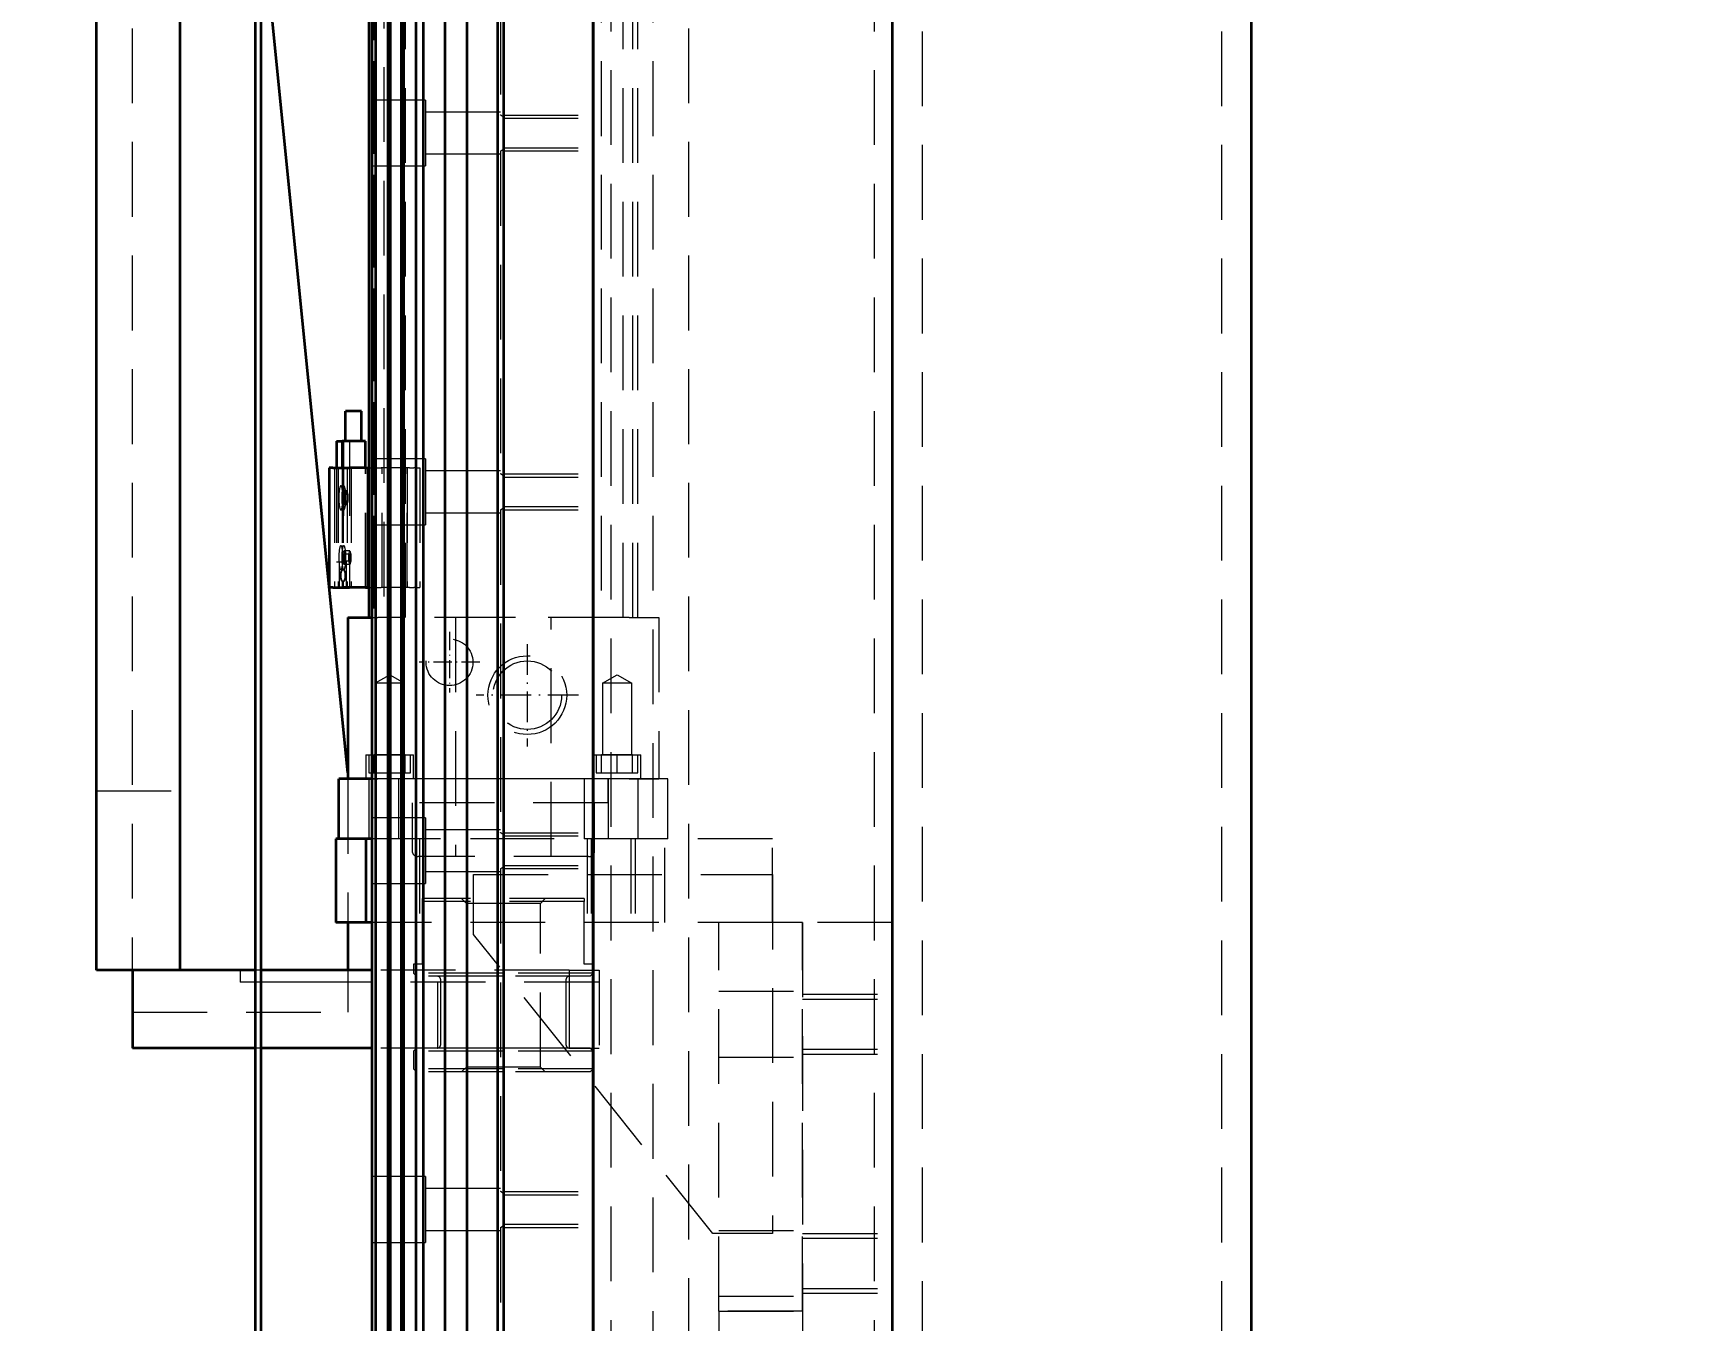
# Model space of a CAD drawing. Header units: millimetres. Extents: x -10155 to 20189, y -25550 to -22580.
# Drawn here: x -8042.1 to -7767.4, y -23663.5 to -23448.3 of the extents above; entities that cross this region are included whole.
import ezdxf

# ---------------------------------------------------------------- set-up
doc = ezdxf.new("R2010")
doc.units = ezdxf.units.MM
for name, pattern in [('CENTER-HOKUTO', [23, 20, -1, 1, -1]), ('DASHDOT', [18.5, 12, -3, 0.5, -3]), ('HIDDEN-HOKUTO', [3.8, 2.5, -1.3])]:
    doc.linetypes.add(name, pattern=pattern)
doc.layers.add('AM_7', color=2, linetype='CENTER-HOKUTO', lineweight=30)
doc.layers.add('AM_HID', color=1, linetype='HIDDEN-HOKUTO', lineweight=25)
doc.layers.add('word_dim', color=253, linetype='Continuous')
doc.styles.get("Standard").update_dxf_attribs({"font": 'romans.shx', "bigfont": 'bigfont.shx'})
doc.dimstyles.new('RS-1-5', dxfattribs={"dimscale": 5, "dimtxt": 3.5, "dimasz": 3, "dimexe": 1, "dimexo": 0, "dimgap": 1, "dimtad": 3, "dimdsep": 46, "dimtxsty": 'Standard', "dimblk1": 'OPEN', "dimblk2": 'OPEN', "dimsah": 1, "dimcen": 0, "dimclrd": 256, "dimclre": 256, "dimclrt": 3, "dimadec": 0, "dimazin": 0, "dimtfac": 1, "dimtmove": 0, "dimatfit": 3, "dimldrblk": 'OPEN', "dimfxl": 0, "dimtolj": 1, "dimtzin": 0, "dimarcsym": 0})

# ---------------------------------------------------------------- blocks, each defined once
blk = doc.blocks.new('_Open')
at = {"color": 0, "lineweight": -2}
for p, q in [((-1, 0.167), (0, 0)), ((-1, -0.167), (0, 0)), ((0, 0), (-1, 0))]:
    blk.add_line(p, q, dxfattribs=at)
blk = doc.blocks.new('*D756')
at = {"layer": 'DEFPOINTS', "color": 0, "ltscale": 2}
for p in [(-8113.45, -22930), (-8466.55, -23986), (-7767.44, -23986)]:
    blk.add_point(p, dxfattribs=at)
at = {"layer": 'word_dim', "lineweight": -2, "ltscale": 2}
for p, q in [((-8113.45, -22930), (-8471.55, -22930)), ((-8466.55, -22945), (-8466.55, -23971)), ((-7767.44, -23986), (-8471.55, -23986))]:
    blk.add_line(p, q, dxfattribs=at)
at = {"layer": 'word_dim', "lineweight": -2, "ltscale": 2, "xscale": 15, "yscale": 15, "zscale": 15}
for p, rotation in [((-8466.55, -22930), 90), ((-8466.55, -23986), 270)]:
    blk.add_blockref('_Open', p, dxfattribs=dict(at, rotation=rotation))
at = {"layer": 'word_dim', "color": 3, "ltscale": 2, "insert": (-8480.3, -23458), "char_height": 17.5, "attachment_point": 5, "rotation": 90}
blk.add_mtext('\\A1;1056', dxfattribs=at)

msp = doc.modelspace()

# ---------------------------------------------------------------- linework, layer by layer
at = {"color": 7, "lineweight": 35}
for p, q in [((-7898.444, -23025.004), (-7898.444, -23850.004)), ((-7838.444, -23025.004), (-7838.444, -23850.004)), ((-7964.438, -23285.004), (-7964.438, -23737.004)), ((-7963.438, -23285.004), (-7963.438, -23737.004)), ((-7948.438, -23737.004), (-7948.438, -23285.004)), ((-7948.438, -23285.004), (-7948.438, -23737.004)), ((-7969.538, -23335.263), (-7969.538, -23737.079)), ((-8031.441, -23605.004), (-8031.441, -23346.504)), ((-7985.941, -23353.854), (-7985.941, -23546.004)), ((-7985.438, -23353.854), (-7985.438, -23729.004)), ((-7984.812, -23353.854), (-7984.812, -23729.004)), ((-7982.769, -23353.854), (-7982.769, -23729.004)), ((-7982.348, -23353.854), (-7982.348, -23729.004)), ((-7980.517, -23353.854), (-7980.517, -23729.004)), ((-7980.109, -23353.854), (-7980.109, -23729.004)), ((-7978.051, -23353.854), (-7978.051, -23729.004)), ((-7976.817, -23353.854), (-7976.817, -23729.004)), ((-7973.238, -23353.854), (-7973.238, -23732.851)), ((-8017.441, -23605.004), (-8017.441, -23355.503)), ((-8004.944, -23355.504), (-8004.944, -23849.004)), ((-8003.944, -23849.004), (-8003.944, -23355.504)), ((-7989.441, -23572.004), (-8003.944, -23426.98)), ((-7992.537, -23521.004), (-7992.537, -23541.004)), ((-7989.441, -23546.004), (-7989.441, -23573.004)), ((-8004.944, -23605.004), (-8025.441, -23605.004)), ((-8004.944, -23618.004), (-8025.441, -23618.004))]:
    msp.add_line(p, q, dxfattribs=at)
at = {"color": 7, "lineweight": 35, "ltscale": 0.019489}
msp.add_line((-7989.043, -23511.504), (-7989.823, -23511.504), dxfattribs=at)
at = {"color": 7, "lineweight": 35, "ltscale": 0.125}
for p, q in [((-7989.823, -23516.504), (-7989.823, -23511.504)), ((-7987.123, -23516.504), (-7987.123, -23511.504)), ((-7986.441, -23583.004), (-7991.441, -23583.004)), ((-7986.441, -23597.004), (-7991.441, -23597.004))]:
    msp.add_line(p, q, dxfattribs=at)
at = {"color": 7, "lineweight": 35, "ltscale": 0.044849}
msp.add_line((-7987.249, -23511.504), (-7989.043, -23511.504), dxfattribs=at)
at = {"color": 7, "lineweight": 35, "ltscale": 0.003168}
msp.add_line((-7987.123, -23511.504), (-7987.249, -23511.504), dxfattribs=at)
at = {"color": 7, "lineweight": 35, "ltscale": 0.02428}
msp.add_line((-7991.33, -23516.504), (-7990.359, -23516.504), dxfattribs=at)
at = {"color": 7, "lineweight": 35, "ltscale": 0.1125}
for p, q in [((-7991.33, -23516.504), (-7991.33, -23521.004)), ((-7990.359, -23516.504), (-7990.359, -23521.004)), ((-7986.473, -23521.004), (-7986.473, -23516.504))]:
    msp.add_line(p, q, dxfattribs=at)
at = {"color": 7, "lineweight": 35, "ltscale": 0.026025}
for p, q in [((-7989.318, -23516.504), (-7990.359, -23516.504)), ((-7989.318, -23541.004), (-7990.359, -23541.004))]:
    msp.add_line(p, q, dxfattribs=at)
at = {"color": 7, "lineweight": 35, "ltscale": 0.07113}
for p, q in [((-7986.473, -23516.504), (-7989.318, -23516.504)), ((-7986.473, -23541.004), (-7989.318, -23541.004))]:
    msp.add_line(p, q, dxfattribs=at)
at = {"color": 7, "lineweight": 35, "ltscale": 0.014435}
for p, q in [((-7991.96, -23521.004), (-7992.537, -23521.004)), ((-7991.96, -23541.004), (-7992.537, -23541.004))]:
    msp.add_line(p, q, dxfattribs=at)
at = {"color": 7, "lineweight": 35, "ltscale": 0.070465}
for p, q in [((-7991.96, -23521.004), (-7989.141, -23521.004)), ((-7991.96, -23541.004), (-7989.141, -23541.004))]:
    msp.add_line(p, q, dxfattribs=at)
at = {"color": 7, "lineweight": 35, "ltscale": 0.066449}
for p, q in [((-7986.483, -23521.004), (-7989.141, -23521.004)), ((-7986.483, -23541.004), (-7989.141, -23541.004))]:
    msp.add_line(p, q, dxfattribs=at)
at = {"color": 7, "lineweight": 35, "ltscale": 0.01355}
for p, q in [((-7986.483, -23521.004), (-7985.941, -23521.004)), ((-7986.483, -23541.004), (-7985.941, -23541.004))]:
    msp.add_line(p, q, dxfattribs=at)
at = {"color": 7, "lineweight": 35, "ltscale": 0.012952}
msp.add_line((-7990.877, -23541.004), (-7990.359, -23541.004), dxfattribs=at)
at = {"color": 7, "lineweight": 35, "ltscale": 0.011963}
msp.add_line((-7986.212, -23541.004), (-7986.69, -23541.004), dxfattribs=at)
at = {"color": 7, "lineweight": 35, "ltscale": 0.100073}
msp.add_line((-7989.441, -23546.004), (-7985.438, -23546.004), dxfattribs=at)
at = {"color": 7, "lineweight": 35, "ltscale": 0.137585}
msp.add_line((-7985.438, -23573.004), (-7990.941, -23573.004), dxfattribs=at)
at = {"color": 7, "lineweight": 35, "ltscale": 0.25}
msp.add_line((-7990.941, -23583.004), (-7990.941, -23573.004), dxfattribs=at)
at = {"color": 7, "lineweight": 35, "ltscale": 0.35}
for p, q in [((-7991.441, -23583.004), (-7991.441, -23597.004)), ((-7986.441, -23583.004), (-7986.441, -23597.004)), ((-8017.441, -23605.004), (-8031.441, -23605.004))]:
    msp.add_line(p, q, dxfattribs=at)
at = {"color": 7, "lineweight": 35, "ltscale": 0.025085}
for p, q in [((-7985.438, -23583.004), (-7986.441, -23583.004)), ((-7985.438, -23597.004), (-7986.441, -23597.004))]:
    msp.add_line(p, q, dxfattribs=at)
at = {"color": 7, "lineweight": 35, "ltscale": 0.199999}
msp.add_line((-7989.441, -23597.004), (-7989.441, -23605.004), dxfattribs=at)
at = {"color": 7, "lineweight": 35, "ltscale": 0.325}
msp.add_line((-8025.441, -23605.004), (-8025.441, -23618.004), dxfattribs=at)
at = {"color": 7, "lineweight": 35, "ltscale": 0.462646}
for p, q in [((-7985.438, -23605.004), (-8003.944, -23605.004)), ((-7985.438, -23618.004), (-8003.944, -23618.004))]:
    msp.add_line(p, q, dxfattribs=at)
at = {"layer": 'AM_7', "color": 2, "linetype": 'DASHDOT', "lineweight": 13, "ltscale": 0.2535}
msp.add_line((-7972.441, -23548.434), (-7972.441, -23558.574), dxfattribs=at)
at = {"layer": 'AM_7', "color": 2, "linetype": 'DASHDOT', "lineweight": 13, "ltscale": 0.427603}
msp.add_line((-7959.441, -23550.452), (-7959.441, -23567.556), dxfattribs=at)
at = {"layer": 'AM_7', "color": 2, "linetype": 'DASHDOT', "lineweight": 13, "ltscale": 0.253497}
msp.add_line((-7967.372, -23553.504), (-7977.511, -23553.504), dxfattribs=at)
at = {"layer": 'AM_7', "color": 2, "linetype": 'DASHDOT', "lineweight": 13, "ltscale": 0.427606}
msp.add_line((-7950.889, -23559.004), (-7967.994, -23559.004), dxfattribs=at)
at = {"layer": 'AM_HID', "color": 1, "lineweight": 13, "ltscale": 5}
for p, q in [((-7985.092, -23016.004), (-7985.092, -23546.004)), ((-7979.791, -23546.004), (-7979.791, -23016.004)), ((-7947.092, -23016.004), (-7947.092, -23546.004)), ((-7947.092, -23016.004), (-7947.092, -23546.004)), ((-7941.791, -23546.004), (-7941.791, -23016.004)), ((-7941.791, -23546.004), (-7941.791, -23016.004)), ((-7940.941, -23546.004), (-7940.941, -23016.004)), ((-7985.092, -23019.004), (-7985.092, -23546.004)), ((-7979.791, -23546.004), (-7979.791, -23019.004)), ((-7984.812, -23020.004), (-7984.812, -23850.004)), ((-7984.812, -23020.004), (-7984.812, -23850.004)), ((-7984.812, -23020.004), (-7984.812, -23850.004)), ((-7982.769, -23020.004), (-7982.769, -23850.004)), ((-7982.769, -23020.004), (-7982.769, -23850.004)), ((-7982.769, -23020.004), (-7982.769, -23850.004)), ((-7982.348, -23020.004), (-7982.348, -23850.004)), ((-7982.348, -23020.004), (-7982.348, -23850.004)), ((-7982.348, -23020.004), (-7982.348, -23850.004)), ((-7980.517, -23020.004), (-7980.517, -23850.004)), ((-7980.517, -23020.004), (-7980.517, -23850.004)), ((-7980.517, -23020.004), (-7980.517, -23850.004)), ((-7980.109, -23020.004), (-7980.109, -23850.004)), ((-7980.109, -23020.004), (-7980.109, -23850.004)), ((-7980.109, -23020.004), (-7980.109, -23850.004)), ((-7978.051, -23020.004), (-7978.051, -23850.004)), ((-7978.051, -23020.004), (-7978.051, -23850.004)), ((-7978.051, -23020.004), (-7978.051, -23850.004)), ((-7976.817, -23020.004), (-7976.817, -23850.004)), ((-7976.817, -23020.004), (-7976.817, -23850.004)), ((-7976.817, -23020.004), (-7976.817, -23850.004)), ((-7973.238, -23020.004), (-7973.238, -23850.004)), ((-7973.238, -23020.004), (-7973.238, -23850.004)), ((-7973.238, -23020.004), (-7973.238, -23850.004)), ((-7969.538, -23020.004), (-7969.538, -23850.004)), ((-7969.538, -23020.004), (-7969.538, -23850.004)), ((-7969.538, -23020.004), (-7969.538, -23850.004)), ((-7964.438, -23020.004), (-7964.438, -23850.004)), ((-7964.438, -23020.004), (-7964.438, -23850.004)), ((-7964.438, -23020.004), (-7964.438, -23850.004)), ((-7945.438, -23847.004), (-7945.438, -23023.004)), ((-7901.438, -23847.004), (-7901.438, -23023.004)), ((-7893.444, -23030.004), (-7893.444, -23845.004)), ((-7843.444, -23030.004), (-7843.444, -23845.004)), ((-7983.441, -23036.004), (-7983.441, -23546.004)), ((-7943.441, -23546.004), (-7943.441, -23036.004)), ((-7938.444, -23092.004), (-7938.444, -23783.004)), ((-7932.444, -23783.004), (-7932.444, -23092.004)), ((-7963.438, -23331.499), (-7963.438, -23850.004)), ((-8025.441, -23612.004), (-8025.441, -23372.004)), ((-7963.938, -23408.035), (-7963.938, -23461.973)), ((-7976.438, -23459.504), (-7985.438, -23459.504)), ((-7976.438, -23459.504), (-7985.438, -23459.504)), ((-7976.438, -23459.504), (-7976.438, -23470.504)), ((-7963.938, -23461.504), (-7976.438, -23461.504)), ((-7963.938, -23461.504), (-7976.438, -23461.504)), ((-7963.438, -23462.004), (-7948.438, -23462.004)), ((-7963.438, -23462.004), (-7948.438, -23462.004)), ((-7963.438, -23462.545), (-7948.438, -23462.545)), ((-7963.438, -23462.545), (-7948.438, -23462.545)), ((-7976.438, -23468.504), (-7963.938, -23468.504)), ((-7976.438, -23468.504), (-7963.938, -23468.504)), ((-7963.938, -23468.035), (-7963.938, -23521.973)), ((-7963.438, -23467.462), (-7948.438, -23467.462)), ((-7963.438, -23467.462), (-7948.438, -23467.462)), ((-7963.438, -23468.004), (-7948.438, -23468.004)), ((-7963.438, -23468.004), (-7948.438, -23468.004)), ((-7985.438, -23470.504), (-7976.438, -23470.504)), ((-7985.438, -23470.504), (-7976.438, -23470.504)), ((-7990.147, -23516.504), (-7990.147, -23536.704)), ((-7989.176, -23516.504), (-7989.176, -23541.004)), ((-7991.641, -23521.004), (-7991.641, -23541.004)), ((-7991.33, -23521.004), (-7991.33, -23536.704)), ((-7991.063, -23521.004), (-7991.063, -23541.004)), ((-7990.359, -23521.004), (-7990.359, -23541.004)), ((-7990.326, -23521.004), (-7990.326, -23541.004)), ((-7990.213, -23521.004), (-7990.213, -23541.004)), ((-7989.541, -23521.004), (-7989.541, -23541.004)), ((-7988.856, -23521.004), (-7988.856, -23541.004)), ((-7986.212, -23521.004), (-7986.69, -23521.004)), ((-7986.473, -23541.004), (-7986.473, -23521.004)), ((-7986.213, -23521.004), (-7986.213, -23541.004)), ((-7986.212, -23541.004), (-7986.212, -23521.004)), ((-7985.941, -23521.004), (-7983.884, -23521.004)), ((-7976.438, -23519.504), (-7985.438, -23519.504)), ((-7976.438, -23519.504), (-7985.438, -23519.504)), ((-7983.697, -23521.004), (-7983.884, -23521.004)), ((-7979.541, -23521.004), (-7983.752, -23521.004)), ((-7983.697, -23541.004), (-7983.697, -23521.004)), ((-7979.13, -23521.004), (-7979.543, -23521.004)), ((-7979.543, -23521.004), (-7979.543, -23541.004)), ((-7979.541, -23541.004), (-7979.541, -23521.004)), ((-7979.13, -23521.004), (-7978.404, -23521.004)), ((-7977.824, -23521.004), (-7978.404, -23521.004)), ((-7977.824, -23521.004), (-7977.39, -23521.004)), ((-7977.39, -23521.004), (-7977.39, -23541.004)), ((-7976.438, -23519.504), (-7976.438, -23530.504)), ((-7963.938, -23521.504), (-7976.438, -23521.504)), ((-7963.938, -23521.504), (-7976.438, -23521.504)), ((-7963.438, -23522.004), (-7948.438, -23522.004)), ((-7963.438, -23522.004), (-7948.438, -23522.004)), ((-7990.599, -23524.004), (-7990.106, -23524.004)), ((-7963.438, -23522.545), (-7948.438, -23522.545)), ((-7963.438, -23522.545), (-7948.438, -23522.545)), ((-7990.28, -23525.427), (-7990.106, -23524.849)), ((-7990.28, -23526.581), (-7990.28, -23525.427)), ((-7989.787, -23525.427), (-7990.28, -23525.427)), ((-7990.106, -23527.159), (-7990.28, -23526.581)), ((-7989.787, -23526.581), (-7990.28, -23526.581)), ((-7990.106, -23524.849), (-7989.933, -23525.427)), ((-7989.614, -23524.849), (-7990.106, -23524.849)), ((-7989.933, -23526.581), (-7990.106, -23527.159)), ((-7989.614, -23527.159), (-7990.106, -23527.159)), ((-7989.933, -23525.427), (-7989.933, -23526.581)), ((-7989.44, -23525.427), (-7989.933, -23525.427)), ((-7989.44, -23526.581), (-7989.933, -23526.581)), ((-7989.787, -23525.427), (-7989.614, -23524.849)), ((-7989.787, -23526.581), (-7989.787, -23525.427)), ((-7989.614, -23527.159), (-7989.787, -23526.581)), ((-7989.614, -23524.849), (-7989.44, -23525.427)), ((-7989.44, -23526.581), (-7989.614, -23527.159)), ((-7989.44, -23525.427), (-7989.44, -23526.581)), ((-7963.438, -23527.462), (-7948.438, -23527.462)), ((-7963.438, -23527.462), (-7948.438, -23527.462)), ((-7990.599, -23528.004), (-7990.106, -23528.004)), ((-7976.438, -23528.504), (-7963.938, -23528.504)), ((-7976.438, -23528.504), (-7963.938, -23528.504)), ((-7963.938, -23528.035), (-7963.938, -23581.973)), ((-7963.438, -23528.004), (-7948.438, -23528.004)), ((-7963.438, -23528.004), (-7948.438, -23528.004)), ((-7985.438, -23530.504), (-7976.438, -23530.504)), ((-7985.438, -23530.504), (-7976.438, -23530.504)), ((-7990.599, -23534.004), (-7990.106, -23534.004)), ((-7990.28, -23535.427), (-7990.106, -23534.849)), ((-7990.28, -23536.581), (-7990.28, -23535.427)), ((-7989.295, -23535.427), (-7990.28, -23535.427)), ((-7990.106, -23534.849), (-7989.933, -23535.427)), ((-7989.121, -23534.849), (-7990.106, -23534.849)), ((-7989.933, -23535.427), (-7989.933, -23536.581)), ((-7988.948, -23535.427), (-7989.933, -23535.427)), ((-7989.295, -23535.427), (-7989.121, -23534.849)), ((-7989.295, -23536.581), (-7989.295, -23535.427)), ((-7989.121, -23534.849), (-7988.948, -23535.427)), ((-7988.948, -23535.427), (-7988.948, -23536.581)), ((-7991.33, -23536.704), (-7990.877, -23536.704)), ((-7990.877, -23536.704), (-7990.877, -23541.004)), ((-7990.877, -23536.704), (-7989.694, -23536.704)), ((-7990.599, -23538.004), (-7990.106, -23538.004)), ((-7990.286, -23538.004), (-7990.195, -23538.004)), ((-7990.106, -23537.159), (-7990.28, -23536.581)), ((-7989.295, -23536.581), (-7990.28, -23536.581)), ((-7989.933, -23536.581), (-7990.106, -23537.159)), ((-7989.121, -23537.159), (-7990.106, -23537.159)), ((-7988.948, -23536.581), (-7989.933, -23536.581)), ((-7989.694, -23536.704), (-7989.694, -23541.004)), ((-7989.121, -23537.159), (-7989.295, -23536.581)), ((-7988.948, -23536.581), (-7989.121, -23537.159)), ((-7990.286, -23540.004), (-7990.195, -23540.004)), ((-7985.941, -23541.004), (-7983.884, -23541.004)), ((-7979.541, -23541.004), (-7983.884, -23541.004)), ((-7983.697, -23541.004), (-7983.884, -23541.004)), ((-7979.13, -23541.004), (-7979.543, -23541.004)), ((-7979.13, -23541.004), (-7978.404, -23541.004)), ((-7977.824, -23541.004), (-7978.404, -23541.004)), ((-7977.824, -23541.004), (-7977.39, -23541.004)), ((-7985.438, -23546.004), (-7984.441, -23546.004)), ((-7942.441, -23546.004), (-7984.441, -23546.004)), ((-7943.441, -23546.004), (-7983.441, -23546.004)), ((-7971.441, -23546.004), (-7971.441, -23586.004)), ((-7955.441, -23586.004), (-7955.441, -23546.004)), ((-7942.441, -23546.004), (-7937.441, -23546.004)), ((-7937.441, -23546.004), (-7937.441, -23573.004)), ((-7984.9, -23557.004), (-7982.441, -23555.584)), ((-7984.9, -23557.004), (-7982.441, -23555.584)), ((-7979.983, -23557.004), (-7984.9, -23557.004)), ((-7984.9, -23557.004), (-7984.9, -23569.004)), ((-7979.983, -23557.004), (-7984.9, -23557.004)), ((-7979.983, -23557.004), (-7984.9, -23557.004)), ((-7984.9, -23557.004), (-7984.9, -23569.004)), ((-7979.983, -23557.004), (-7984.9, -23557.004)), ((-7982.441, -23555.584), (-7979.983, -23557.004)), ((-7982.441, -23555.584), (-7979.983, -23557.004)), ((-7979.983, -23569.004), (-7979.983, -23557.004)), ((-7979.983, -23569.004), (-7979.983, -23557.004)), ((-7946.9, -23557.004), (-7944.441, -23555.584)), ((-7946.9, -23557.004), (-7944.441, -23555.584)), ((-7941.983, -23557.004), (-7946.9, -23557.004)), ((-7946.9, -23557.004), (-7946.9, -23569.004)), ((-7941.983, -23557.004), (-7946.9, -23557.004)), ((-7941.983, -23557.004), (-7946.9, -23557.004)), ((-7946.9, -23557.004), (-7946.9, -23569.004)), ((-7941.983, -23557.004), (-7946.9, -23557.004)), ((-7944.441, -23555.584), (-7941.983, -23557.004)), ((-7944.441, -23555.584), (-7941.983, -23557.004)), ((-7941.983, -23569.004), (-7941.983, -23557.004)), ((-7941.983, -23569.004), (-7941.983, -23557.004)), ((-7986.441, -23569.004), (-7986.441, -23573.004)), ((-7986.441, -23569.004), (-7978.441, -23569.004)), ((-7986.441, -23569.004), (-7986.441, -23573.004)), ((-7985.941, -23569.004), (-7985.941, -23572.004)), ((-7985.941, -23569.004), (-7985.941, -23572.004)), ((-7985.04, -23572.004), (-7985.04, -23569.004)), ((-7982.441, -23569.004), (-7985.04, -23569.004)), ((-7982.441, -23572.004), (-7982.441, -23569.004)), ((-7982.441, -23572.004), (-7982.441, -23569.004)), ((-7979.843, -23569.004), (-7982.441, -23569.004)), ((-7982.441, -23572.004), (-7982.441, -23569.004)), ((-7982.441, -23572.004), (-7982.441, -23569.004)), ((-7979.843, -23572.004), (-7979.843, -23569.004)), ((-7978.941, -23572.004), (-7978.941, -23569.004)), ((-7978.941, -23572.004), (-7978.941, -23569.004)), ((-7978.441, -23573.004), (-7978.441, -23569.004)), ((-7978.441, -23573.004), (-7978.441, -23569.004)), ((-7948.441, -23569.004), (-7948.441, -23573.004)), ((-7948.441, -23569.004), (-7948.441, -23573.004)), ((-7948.441, -23569.004), (-7940.441, -23569.004)), ((-7947.941, -23569.004), (-7947.941, -23572.004)), ((-7947.941, -23569.004), (-7947.941, -23572.004)), ((-7947.04, -23572.004), (-7947.04, -23569.004)), ((-7944.441, -23569.004), (-7947.04, -23569.004)), ((-7944.441, -23572.004), (-7944.441, -23569.004)), ((-7944.441, -23572.004), (-7944.441, -23569.004)), ((-7944.441, -23572.004), (-7944.441, -23569.004)), ((-7944.441, -23572.004), (-7944.441, -23569.004)), ((-7941.843, -23569.004), (-7944.441, -23569.004)), ((-7941.843, -23572.004), (-7941.843, -23569.004)), ((-7940.941, -23572.004), (-7940.941, -23569.004)), ((-7940.941, -23572.004), (-7940.941, -23569.004)), ((-7940.441, -23573.004), (-7940.441, -23569.004)), ((-7940.441, -23573.004), (-7940.441, -23569.004)), ((-7989.441, -23573.004), (-7984.441, -23573.004)), ((-7989.441, -23573.004), (-7989.441, -23597.004)), ((-7985.941, -23572.004), (-7978.941, -23572.004)), ((-7985.941, -23573.004), (-7985.941, -23583.004)), ((-7985.941, -23573.004), (-7985.941, -23583.004)), ((-7935.941, -23573.004), (-7985.438, -23573.004)), ((-7942.441, -23573.004), (-7984.441, -23573.004)), ((-7980.941, -23573.004), (-7980.941, -23577.004)), ((-7980.941, -23573.004), (-7980.941, -23583.004)), ((-7976.941, -23573.004), (-7976.941, -23583.004)), ((-7976.941, -23573.004), (-7976.941, -23583.004)), ((-7949.941, -23573.004), (-7949.941, -23583.004)), ((-7949.941, -23573.004), (-7949.941, -23583.004)), ((-7947.941, -23572.004), (-7940.941, -23572.004)), ((-7945.941, -23577.004), (-7945.941, -23573.004)), ((-7945.941, -23573.004), (-7945.941, -23583.004)), ((-7942.441, -23573.004), (-7937.441, -23573.004)), ((-7940.941, -23573.004), (-7940.941, -23583.004)), ((-7940.941, -23573.004), (-7940.941, -23583.004)), ((-7935.941, -23583.004), (-7935.941, -23573.004)), ((-8031.441, -23575.004), (-8017.441, -23575.004)), ((-7976.438, -23579.504), (-7985.438, -23579.504)), ((-7976.438, -23579.504), (-7985.438, -23579.504)), ((-7945.941, -23577.004), (-7980.941, -23577.004)), ((-7978.691, -23577.004), (-7978.691, -23585.004)), ((-7976.438, -23579.504), (-7976.438, -23590.504)), ((-7948.191, -23585.004), (-7948.191, -23577.004)), ((-7963.938, -23581.504), (-7976.438, -23581.504)), ((-7963.938, -23581.504), (-7976.438, -23581.504)), ((-7963.438, -23582.004), (-7948.438, -23582.004)), ((-7963.438, -23582.004), (-7948.438, -23582.004)), ((-7935.941, -23583.004), (-7990.941, -23583.004)), ((-7986.441, -23597.004), (-7986.441, -23583.004)), ((-7985.441, -23583.004), (-7985.441, -23597.004)), ((-7985.441, -23583.004), (-7985.441, -23597.004)), ((-7918.441, -23583.004), (-7985.438, -23583.004)), ((-7984.765, -23583.004), (-7984.765, -23597.004)), ((-7984.765, -23583.004), (-7984.765, -23597.004)), ((-7978.118, -23583.004), (-7978.118, -23597.004)), ((-7978.118, -23583.004), (-7978.118, -23597.004)), ((-7977.441, -23583.004), (-7977.441, -23597.004)), ((-7977.441, -23583.004), (-7977.441, -23597.004)), ((-7963.438, -23582.545), (-7948.438, -23582.545)), ((-7963.438, -23582.545), (-7948.438, -23582.545)), ((-7949.441, -23583.004), (-7949.441, -23597.004)), ((-7949.441, -23583.004), (-7949.441, -23597.004)), ((-7948.765, -23583.004), (-7948.765, -23597.004)), ((-7948.765, -23583.004), (-7948.765, -23597.004)), ((-7942.118, -23583.004), (-7942.118, -23597.004)), ((-7942.118, -23583.004), (-7942.118, -23597.004)), ((-7941.441, -23583.004), (-7941.441, -23597.004)), ((-7941.441, -23583.004), (-7941.441, -23597.004)), ((-7936.441, -23597.004), (-7936.441, -23583.004)), ((-7918.441, -23597.004), (-7918.441, -23583.004)), ((-7949.191, -23586.004), (-7977.691, -23586.004)), ((-7963.438, -23587.462), (-7948.438, -23587.462)), ((-7963.438, -23587.462), (-7948.438, -23587.462)), ((-7985.438, -23590.504), (-7976.438, -23590.504)), ((-7985.438, -23590.504), (-7976.438, -23590.504)), ((-7976.438, -23588.504), (-7963.938, -23588.504)), ((-7976.438, -23588.504), (-7963.938, -23588.504)), ((-7968.441, -23589.004), (-7918.441, -23589.004)), ((-7968.441, -23599.004), (-7968.441, -23589.004)), ((-7963.938, -23588.035), (-7963.938, -23641.973)), ((-7963.438, -23588.004), (-7948.438, -23588.004)), ((-7963.438, -23588.004), (-7948.438, -23588.004)), ((-7918.441, -23589.004), (-7918.441, -23649.004)), ((-7949.941, -23593.004), (-7976.941, -23593.004)), ((-7976.941, -23593.504), (-7976.941, -23593.004)), ((-7969.629, -23593.816), (-7970.441, -23593.004)), ((-7956.441, -23593.004), (-7957.253, -23593.816)), ((-7949.941, -23593.004), (-7949.941, -23593.504)), ((-7949.941, -23593.504), (-7976.941, -23593.504)), ((-7976.941, -23604.004), (-7976.941, -23593.504)), ((-7949.941, -23593.504), (-7976.941, -23593.504)), ((-7963.441, -23593.816), (-7969.629, -23593.816)), ((-7963.441, -23593.816), (-7969.629, -23593.816)), ((-7969.629, -23593.816), (-7969.629, -23621.192)), ((-7957.253, -23593.816), (-7963.441, -23593.816)), ((-7957.253, -23593.816), (-7963.441, -23593.816)), ((-7957.253, -23621.192), (-7957.253, -23593.816)), ((-7949.941, -23604.004), (-7949.941, -23593.504)), ((-7918.441, -23597.004), (-7985.438, -23597.004)), ((-7913.441, -23597.004), (-7927.441, -23597.004)), ((-7927.441, -23662.004), (-7927.441, -23597.004)), ((-7913.441, -23662.004), (-7913.441, -23597.004)), ((-7898.438, -23597.004), (-7913.438, -23597.004)), ((-7913.438, -23597.004), (-7913.438, -23667.004)), ((-7928.441, -23649.004), (-7968.441, -23599.004)), ((-7978.441, -23604.004), (-7978.441, -23605.504)), ((-7976.941, -23604.004), (-7978.441, -23604.004)), ((-7948.441, -23604.004), (-7949.941, -23604.004)), ((-7948.441, -23605.504), (-7948.441, -23604.004)), ((-8007.441, -23605.004), (-8007.441, -23607.004)), ((-7997.441, -23607.004), (-8007.441, -23607.004)), ((-8003.944, -23605.004), (-8004.944, -23605.004)), ((-7947.441, -23607.004), (-7997.441, -23607.004)), ((-7989.441, -23605.004), (-7989.441, -23612.004)), ((-7952.441, -23605.004), (-7985.438, -23605.004)), ((-7963.441, -23605.504), (-7978.441, -23605.504)), ((-7963.441, -23605.504), (-7978.441, -23605.504)), ((-7977.941, -23606.004), (-7978.441, -23605.504)), ((-7963.441, -23606.004), (-7977.941, -23606.004)), ((-7974.441, -23607.004), (-7974.441, -23618.004)), ((-7973.941, -23606.504), (-7973.941, -23617.504)), ((-7948.441, -23605.504), (-7963.441, -23605.504)), ((-7948.441, -23605.504), (-7963.441, -23605.504)), ((-7948.941, -23606.004), (-7963.441, -23606.004)), ((-7952.941, -23617.504), (-7952.941, -23606.504)), ((-7952.441, -23605.004), (-7952.441, -23618.004)), ((-7952.441, -23605.004), (-7952.441, -23618.004)), ((-7952.441, -23605.004), (-7947.441, -23605.004)), ((-7952.441, -23607.004), (-7952.441, -23618.004)), ((-7952.441, -23607.004), (-7952.441, -23618.004)), ((-7948.441, -23605.504), (-7948.941, -23606.004)), ((-7947.441, -23605.004), (-7947.441, -23618.004)), ((-7927.441, -23608.504), (-7913.441, -23608.504)), ((-7927.441, -23608.504), (-7913.441, -23608.504)), ((-7913.438, -23609.004), (-7898.438, -23609.004)), ((-7913.438, -23609.004), (-7898.438, -23609.004)), ((-7913.438, -23609.816), (-7898.438, -23609.816)), ((-7913.438, -23609.816), (-7898.438, -23609.816)), ((-8025.441, -23612.004), (-7989.441, -23612.004)), ((-8003.944, -23618.004), (-8004.944, -23618.004)), ((-7952.441, -23618.004), (-7985.438, -23618.004)), ((-7978.441, -23618.504), (-7977.941, -23618.004)), ((-7963.441, -23618.004), (-7977.941, -23618.004)), ((-7948.941, -23618.004), (-7963.441, -23618.004)), ((-7952.441, -23618.004), (-7947.441, -23618.004)), ((-7948.941, -23618.004), (-7948.441, -23618.504)), ((-7978.441, -23618.504), (-7978.441, -23621.504)), ((-7963.441, -23618.504), (-7978.441, -23618.504)), ((-7963.441, -23618.504), (-7978.441, -23618.504)), ((-7948.441, -23618.504), (-7963.441, -23618.504)), ((-7948.441, -23618.504), (-7963.441, -23618.504)), ((-7948.441, -23621.504), (-7948.441, -23618.504)), ((-7927.441, -23619.504), (-7913.441, -23619.504)), ((-7927.441, -23619.504), (-7913.441, -23619.504)), ((-7913.438, -23618.192), (-7898.438, -23618.192)), ((-7913.438, -23618.192), (-7898.438, -23618.192)), ((-7913.438, -23619.004), (-7898.438, -23619.004)), ((-7913.438, -23619.004), (-7898.438, -23619.004)), ((-7977.941, -23622.004), (-7978.441, -23621.504)), ((-7963.441, -23621.504), (-7978.441, -23621.504)), ((-7963.441, -23621.504), (-7978.441, -23621.504)), ((-7963.441, -23622.004), (-7977.941, -23622.004)), ((-7970.441, -23622.004), (-7969.629, -23621.192)), ((-7963.441, -23621.192), (-7969.629, -23621.192)), ((-7963.441, -23621.192), (-7969.629, -23621.192)), ((-7957.253, -23621.192), (-7963.441, -23621.192)), ((-7957.253, -23621.192), (-7963.441, -23621.192)), ((-7948.441, -23621.504), (-7963.441, -23621.504)), ((-7948.441, -23621.504), (-7963.441, -23621.504)), ((-7948.941, -23622.004), (-7963.441, -23622.004)), ((-7957.253, -23621.192), (-7956.441, -23622.004)), ((-7948.441, -23621.504), (-7948.941, -23622.004)), ((-7976.438, -23639.504), (-7985.438, -23639.504)), ((-7976.438, -23639.504), (-7985.438, -23639.504)), ((-7976.438, -23639.504), (-7976.438, -23650.504)), ((-7963.938, -23641.504), (-7976.438, -23641.504)), ((-7963.938, -23641.504), (-7976.438, -23641.504)), ((-7963.438, -23642.004), (-7948.438, -23642.004)), ((-7963.438, -23642.004), (-7948.438, -23642.004)), ((-7963.438, -23642.545), (-7948.438, -23642.545)), ((-7963.438, -23642.545), (-7948.438, -23642.545)), ((-7963.938, -23648.035), (-7963.938, -23701.973)), ((-7963.438, -23647.462), (-7948.438, -23647.462)), ((-7963.438, -23647.462), (-7948.438, -23647.462)), ((-7963.438, -23648.004), (-7948.438, -23648.004)), ((-7963.438, -23648.004), (-7948.438, -23648.004)), ((-7985.438, -23650.504), (-7976.438, -23650.504)), ((-7985.438, -23650.504), (-7976.438, -23650.504)), ((-7976.438, -23648.504), (-7963.938, -23648.504)), ((-7976.438, -23648.504), (-7963.938, -23648.504)), ((-7918.441, -23649.004), (-7928.441, -23649.004)), ((-7927.441, -23648.504), (-7913.441, -23648.504)), ((-7927.441, -23648.504), (-7913.441, -23648.504)), ((-7913.438, -23649.004), (-7898.438, -23649.004)), ((-7913.438, -23649.004), (-7898.438, -23649.004)), ((-7913.438, -23649.816), (-7898.438, -23649.816)), ((-7913.438, -23649.816), (-7898.438, -23649.816)), ((-7913.438, -23658.192), (-7898.438, -23658.192)), ((-7913.438, -23658.192), (-7898.438, -23658.192)), ((-7913.438, -23659.004), (-7898.438, -23659.004)), ((-7913.438, -23659.004), (-7898.438, -23659.004)), ((-7927.441, -23659.504), (-7913.441, -23659.504)), ((-7927.441, -23659.504), (-7913.441, -23659.504)), ((-7913.441, -23662.004), (-7927.441, -23662.004)), ((-7927.441, -23662.004), (-7927.441, -23667.004)), ((-7927.441, -23662.004), (-7913.441, -23662.004)), ((-7913.441, -23662.004), (-7913.441, -23667.004))]:
    msp.add_line(p, q, dxfattribs=at)
for centre, radius in [((-7972.441, -23553.504), 3.9), ((-7959.441, -23559.004), 6.579), ((-7959.441, -23559.004), 5.723)]:
    msp.add_circle(centre, radius, dxfattribs=at)
for centre, radius, start, end in [((-7965.688, -23465.004), 3.5, 49.99488, 59.99991), ((-7965.688, -23465.004), 3.5, 49.99488, 59.99993), ((-7965.688, -23465.004), 3.5, 49.99488, 59.99991), ((-7965.688, -23465.004), 3.5, 49.99488, 59.99993), ((-7965.688, -23465.004), 3.5, 300.00008, 310.00513), ((-7965.688, -23465.004), 3.5, 300.00009, 310.00512), ((-7965.688, -23465.004), 3.5, 300.00008, 310.00513), ((-7965.688, -23465.004), 3.5, 300.00009, 310.00512), ((-7965.688, -23525.004), 3.5, 49.99488, 59.99991), ((-7965.688, -23525.004), 3.5, 49.99488, 59.99993), ((-7965.688, -23525.004), 3.5, 49.99488, 59.99991), ((-7965.688, -23525.004), 3.5, 49.99488, 59.99993), ((-7965.688, -23525.004), 3.5, 300.00008, 310.00513), ((-7965.688, -23525.004), 3.5, 300.00009, 310.00512), ((-7965.688, -23525.004), 3.5, 300.00008, 310.00513), ((-7965.688, -23525.004), 3.5, 300.00009, 310.00512), ((-7965.688, -23585.004), 3.5, 49.99488, 59.99991), ((-7965.688, -23585.004), 3.5, 49.99488, 59.99993), ((-7965.688, -23585.004), 3.5, 49.99488, 59.99991), ((-7965.688, -23585.004), 3.5, 49.99488, 59.99993), ((-7977.691, -23585.004), 1, 179.99999, 270), ((-7949.191, -23585.004), 1, 270, 0), ((-7965.688, -23585.004), 3.5, 300.00008, 310.00513), ((-7965.688, -23585.004), 3.5, 300.00009, 310.00512), ((-7965.688, -23585.004), 3.5, 300.00008, 310.00513), ((-7965.688, -23585.004), 3.5, 300.00009, 310.00512), ((-7974.441, -23606.504), 0.5, 0, 90), ((-7952.441, -23606.504), 0.5, 90, 179.99999), ((-7974.441, -23617.504), 0.5, 270, 0), ((-7952.441, -23617.504), 0.5, 179.99999, 270), ((-7965.688, -23645.004), 3.5, 49.99488, 59.99991), ((-7965.688, -23645.004), 3.5, 49.99488, 59.99993), ((-7965.688, -23645.004), 3.5, 49.99488, 59.99991), ((-7965.688, -23645.004), 3.5, 49.99488, 59.99993), ((-7965.688, -23645.004), 3.5, 300.00008, 310.00513), ((-7965.688, -23645.004), 3.5, 300.00009, 310.00512), ((-7965.688, -23645.004), 3.5, 300.00008, 310.00513), ((-7965.688, -23645.004), 3.5, 300.00009, 310.00512)]:
    msp.add_arc(centre, radius, start, end, dxfattribs=at)
for centre, major_axis, ratio, start_param, end_param in [((-7990.599, -23526.004), (0, 2), 0.1736482, 6.2831853, 9.424778), ((-7990.599, -23526.004), (0, 2), 0.1736482, 3.1415926, 6.2831853), ((-7990.106, -23526.004), (0, 2), 0.1736482, 6.2831853, 9.424778), ((-7990.106, -23526.004), (0, 2), 0.1736482, 3.1415926, 6.2831853), ((-7990.599, -23536.004), (0, 2), 0.1736482, 6.2831853, 9.424778), ((-7990.599, -23536.004), (0, 2), 0.1736482, 3.1415926, 6.2831853), ((-7990.106, -23536.004), (0, 2), 0.1736482, 6.2831853, 9.424778), ((-7990.106, -23536.004), (0, 2), 0.1736482, 3.1415926, 6.2831853), ((-7990.286, -23539.004), (0, 1), 0.4226183, 6.2831853, 9.424778), ((-7990.195, -23539.004), (0, 1), 0.4226183, 6.2831853, 9.424778), ((-7990.286, -23539.004), (0, 1), 0.4226183, 3.1415926, 6.2831853), ((-7990.195, -23539.004), (0, 1), 0.4226183, 3.1415926, 6.2831853)]:
    msp.add_ellipse(centre, major_axis=major_axis, ratio=ratio, start_param=start_param, end_param=end_param, dxfattribs=at)

# ---------------------------------------------------------------- dimensions: what is measured, and where the dimension line sits
at = {"layer": 'word_dim', "ltscale": 2}
dim = msp.add_linear_dim(base=(-8466.547, -23986.004), p1=(-8113.446, -22930.004), p2=(-7767.444, -23986.004), angle=90, dimstyle='RS-1-5', dxfattribs=at)
dim.commit()
dim.dimension.update_dxf_attribs({"geometry": '*D756', "text_midpoint": (-8480.297, -23458.004)})

doc.saveas('drawing.dxf')
